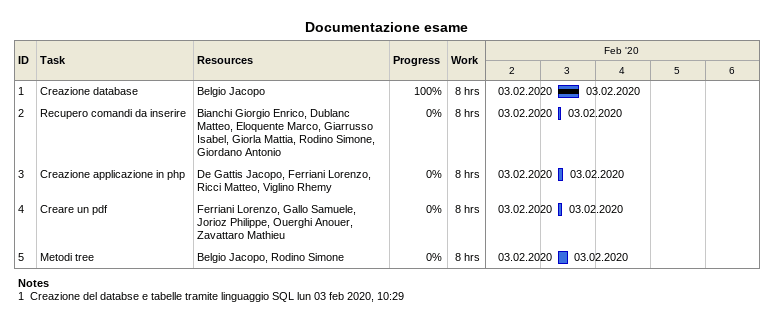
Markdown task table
Documentazione esame

| ID | Task | Start | Finish | Resources | % complete | Work (h) |
|---|---|---|---|---|---|---|
| 1 | Creazione database | 2020-02-03 | 2020-02-03 | Belgio Jacopo | 100 | 8 |
| 2 | Recupero comandi da inserire | 2020-02-03 | 2020-02-03 | Bianchi Giorgio Enrico, Dublanc Matteo, Eloquente Marco, Giarrusso Isabel, Giorla Mattia, Rodino Simone, Giordano Antonio | 0 | 8 |
| 3 | Creazione applicazione in php | 2020-02-03 | 2020-02-03 | De Gattis Jacopo, Ferriani Lorenzo, Ricci Matteo, Viglino Rhemy | 0 | 8 |
| 4 | Creare un pdf | 2020-02-03 | 2020-02-03 | Ferriani Lorenzo, Gallo Samuele, Jorioz Philippe, Ouerghi Anouer, Zavattaro Mathieu | 0 | 8 |
| 5 | Metodi tree | 2020-02-03 | 2020-02-03 | Belgio Jacopo, Rodino Simone | 0 | 8 |

Notes
- 1: Creazione del databse e tabelle tramite linguaggio SQL lun 03 feb 2020, 10:29
